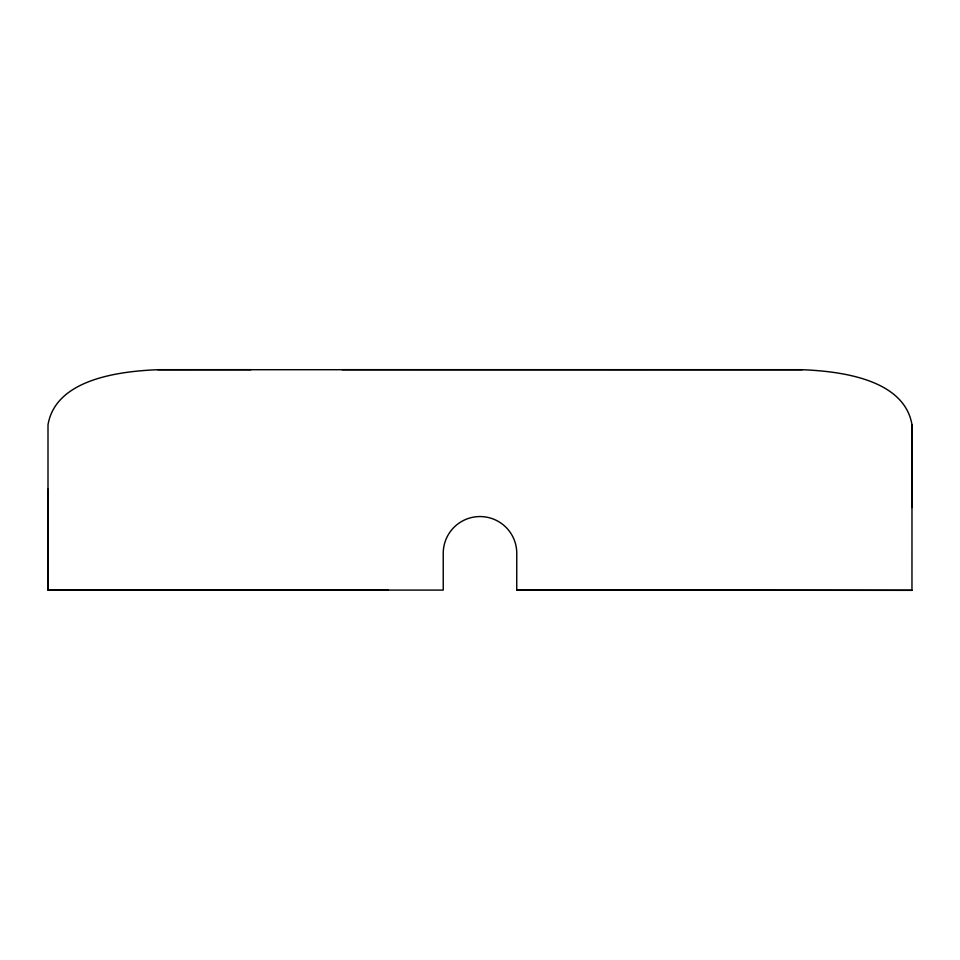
<?xml version="1.0" encoding="UTF-8"?>
<svg xmlns="http://www.w3.org/2000/svg" width="960" height="960" viewBox="0 0 960 960"><rect width="100%" height="100%" fill="white"/><g stroke="black" fill="none" stroke-linecap="round" stroke-linejoin="round"><path stroke-width="1.44" d="M342.132 369.684L802.296 369.708C839.856 371.244 904.296 378.84 912 424.836L911.964 590.352L516.732 590.088L516.768 553.32A36.768 36.768 0 0 0 480 516.552A36.768 36.768 0 0 0 443.232 553.32L443.232 590.088L48 590.1L48 424.836C55.692 378.84 120.144 371.244 157.692 369.708L251.004 369.684M236.436 590.172L234.588 590.172M157.692 369.708L802.296 369.708M388.092 590.088L48 590.16L48 489.168M516.732 590.088L911.964 590.28M723.54 590.22L751.116 590.208M210.708 590.172L208.86 590.124M912 507.552L912 424.836"/></g></svg>
